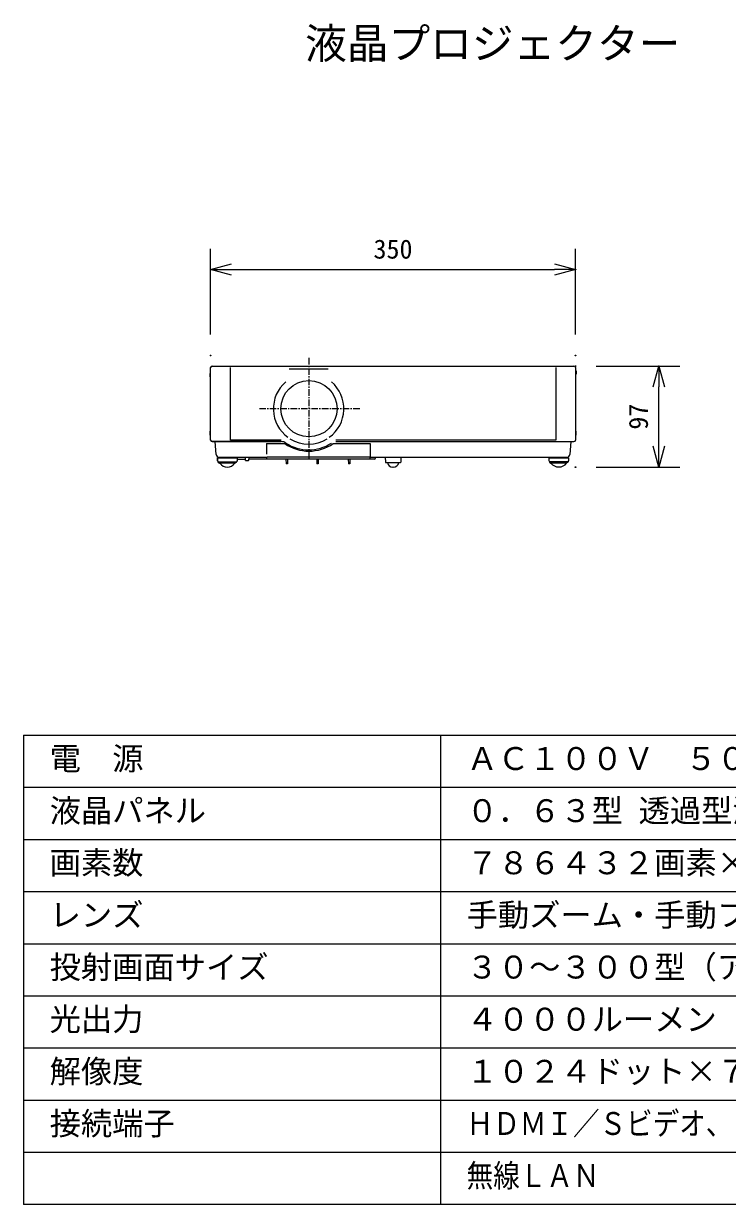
# Model space of a CAD drawing. Units: millimetres, scale not verified. Extents: x -63 to 62, y -57 to 57.
# Drawn here: x -62.5 to 5, y -56.6 to 56.7 of the extents above; entities that cross this region are included whole.
import ezdxf
from ezdxf.enums import TextEntityAlignment as Align

# ---------------------------------------------------------------- set-up
doc = ezdxf.new("R2010")
doc.units = ezdxf.units.MM
doc.header["$LTSCALE"] = 0.125
doc.header["$PDMODE"] = 32
doc.header["$PDSIZE"] = 0.0625
doc.linetypes.add('USER2', pattern=[8, 5, -1, 1, -1])
for name, color, linetype, lineweight in [('0-0_0', 7, 'Continuous', 9), ('0-1_WAKU', 1, 'Continuous', 18), ('0-3_GAIKEI', 1, 'Continuous', 18), ('0-6_SUNPO', 7, 'Continuous', 9), ('0-7_KIJUN', 7, 'USER2', 9)]:
    doc.layers.add(name, color=color, linetype=linetype, lineweight=lineweight)
doc.layers.add('0-2_MOJI1', color=7, linetype='Continuous')
doc.layers.add('0-5_DEFPOINTS', color=7, linetype='Continuous')
doc.styles.add('ＭＳ ゴシック', font='')
doc.styles.get('ＭＳ ゴシック').set_extended_font_data('MS Gothic')

# ---------------------------------------------------------------- blocks, each defined once
blk = doc.blocks.new('_OPEN30')
at = {"layer": '0-0_0'}
blk.add_line((0, 0), (-1, 0), dxfattribs=at)
blk.add_lwpolyline([(-1, 0.26795), (0, 0), (-1, -0.26795)], dxfattribs=at)
blk = doc.blocks.new('D6')
at = {"layer": '0-5_DEFPOINTS'}
for p in [(-13.1641, 33.6926), (-48.1641, 25.4616), (-13.1641, 25.4616)]:
    blk.add_point(p, dxfattribs=at)
at = {"layer": '0-6_SUNPO'}
for p, q in [((-48.1641, 27.4616), (-48.1641, 35.6926)), ((-13.1641, 27.4616), (-13.1641, 35.6926)), ((-46.1641, 33.6926), (-15.1641, 33.6926))]:
    blk.add_line(p, q, dxfattribs=at)
at = {"layer": '0-6_SUNPO', "xscale": 2, "yscale": 2, "rotation": 180}
blk.add_blockref('_OPEN30', (-48.1641, 33.6926), dxfattribs=at)
at = {"layer": '0-6_SUNPO', "xscale": 2, "yscale": 2}
blk.add_blockref('_OPEN30', (-13.1641, 33.6926), dxfattribs=at)
at = {"layer": '0-6_SUNPO', "style": 'ＭＳ ゴシック'}
blk.add_text('350', height=1.833, dxfattribs=at).set_placement((-32.5391, 34.1926), align=Align.BOTTOM_LEFT)
blk = doc.blocks.new('D5')
at = {"layer": '0-5_DEFPOINTS'}
for p in [(-13.1641, 24.4395), (-5.1641, 24.4395), (-13.1641, 14.7396)]:
    blk.add_point(p, dxfattribs=at)
at = {"layer": '0-6_SUNPO'}
for p, q in [((-11.1641, 24.4395), (-3.1641, 24.4395)), ((-5.1641, 16.7396), (-5.1641, 22.4395)), ((-11.1641, 14.7396), (-3.1641, 14.7396))]:
    blk.add_line(p, q, dxfattribs=at)
at = {"layer": '0-6_SUNPO', "xscale": 2, "yscale": 2}
for p, rotation in [((-5.1641, 24.4395), 90), ((-5.1641, 14.7396), 270)]:
    blk.add_blockref('_OPEN30', p, dxfattribs=dict(at, rotation=rotation))
at = {"layer": '0-6_SUNPO', "style": 'ＭＳ ゴシック'}
blk.add_text('97', height=1.833, rotation=90, dxfattribs=at).set_placement((-5.6641, 18.3396), align=Align.BOTTOM_LEFT)

msp = doc.modelspace()

# ---------------------------------------------------------------- linework, layer by layer
at = {"layer": '0-1_WAKU', "color": 4}
for p, q in [((-62.5247, -11.5535), (-62.5247, -56.5535)), ((-62.5247, -11.5535), (62.4753, -11.5535)), ((-22.5247, -11.5535), (-22.5247, -56.5535)), ((62.4753, -56.5535), (-62.5247, -56.5535))]:
    msp.add_line(p, q, dxfattribs=at)
at = {"layer": '0-1_WAKU'}
for p, q in [((-62.5247, -16.5535), (62.4753, -16.5535)), ((-62.5247, -21.5535), (62.4753, -21.5535)), ((-62.5247, -26.5535), (62.4753, -26.5535)), ((-62.5247, -31.5535), (62.4753, -31.5535)), ((-62.5247, -36.5535), (62.4753, -36.5535)), ((-62.5247, -41.5535), (62.4753, -41.5535)), ((-62.5247, -46.5535), (62.4753, -46.5535)), ((-62.5247, -51.5535), (62.4753, -51.5535))]:
    msp.add_line(p, q, dxfattribs=at)
at = {"layer": '0-3_GAIKEI', "color": 7}
for p, q in [((-44.4332, 23.8492), (-9.7332, 23.8492)), ((-44.5832, 16.7492), (-44.5832, 23.6992)), ((-44.5832, 16.7492), (-44.5832, 23.6992)), ((-33.3057, 23.5597), (-37.0607, 23.5597)), ((-9.5832, 23.6992), (-9.5832, 16.7492)), ((-44.4332, 16.5992), (-37.8063, 16.5992)), ((-37.8063, 16.5992), (-44.4332, 16.5992)), ((-44.0518, 15.3792), (-44.1332, 16.5992)), ((-32.56, 16.5992), (-9.7332, 16.5992)), ((-32.56, 16.5992), (-9.7332, 16.5992)), ((-32.5296, 16.5998), (-9.73, 16.5992)), ((-10.0332, 16.5992), (-10.1145, 15.3792)), ((-43.9132, 15.0192), (-43.9132, 14.7512)), ((-43.9125, 15.0192), (-43.9103, 15.0307)), ((-43.9125, 14.7512), (-43.9125, 15.0192)), ((-43.9085, 14.7362), (-43.9125, 14.7512)), ((-43.9103, 15.0307), (-43.9038, 15.0404)), ((-43.8976, 14.7252), (-43.9085, 14.7362)), ((-43.9038, 15.0404), (-43.894, 15.0469)), ((-43.8826, 14.7212), (-43.8976, 14.7252)), ((-43.894, 15.0469), (-43.8826, 15.0492)), ((-43.8825, 15.0492), (-42.0838, 15.0492)), ((-43.8057, 15.0492), (-43.8057, 15.1042)), ((-43.7525, 15.0992), (-39.2661, 15.0992)), ((-43.5332, 15.0492), (-43.5332, 15.0992)), ((-42.4332, 15.0492), (-42.4332, 15.0992)), ((-42.2832, 15.0992), (-42.2832, 15.0492)), ((-42.0724, 15.0469), (-42.0838, 15.0492)), ((-42.0688, 14.7252), (-42.0838, 14.7212)), ((-42.0626, 15.0404), (-42.0724, 15.0469)), ((-42.0578, 14.7362), (-42.0688, 14.7252)), ((-42.0561, 15.0307), (-42.0626, 15.0404)), ((-42.0538, 14.7512), (-42.0578, 14.7362)), ((-42.0538, 15.0192), (-42.0561, 15.0307)), ((-42.0538, 15.0192), (-42.0538, 14.7512)), ((-42.0532, 15.0192), (-42.0532, 14.7512)), ((-39.1528, 15.1298), (-29.3528, 15.1298)), ((-29.3002, 15.0992), (-10.4138, 15.0992)), ((-12.1125, 15.0192), (-12.1103, 15.0307)), ((-12.1125, 14.7512), (-12.1125, 15.0192)), ((-12.1085, 14.7362), (-12.1125, 14.7512)), ((-12.1103, 15.0307), (-12.1038, 15.0404)), ((-12.0976, 14.7252), (-12.1085, 14.7362)), ((-12.1038, 15.0404), (-12.094, 15.0469)), ((-12.0826, 14.7212), (-12.0976, 14.7252)), ((-12.094, 15.0469), (-12.0826, 15.0492)), ((-12.0825, 15.0492), (-10.2838, 15.0492)), ((-11.7332, 15.0492), (-11.7332, 15.0992)), ((-11.6676, 15.0469), (-11.6615, 15.0492)), ((-10.6987, 15.0469), (-10.7048, 15.0492)), ((-10.6332, 15.0492), (-10.6332, 15.0992)), ((-10.2724, 15.0469), (-10.2838, 15.0492)), ((-10.2626, 15.0404), (-10.2724, 15.0469)), ((-10.2561, 15.0307), (-10.2626, 15.0404)), ((-10.2538, 15.0192), (-10.2561, 15.0307)), ((-10.2538, 15.0192), (-10.2538, 14.7512)), ((-10.2532, 15.0192), (-10.2532, 14.7512)), ((-43.8832, 14.7212), (-43.8832, 14.6744)), ((-43.8625, 14.6339), (-43.7332, 14.5501)), ((-42.1039, 14.6339), (-42.2332, 14.5501)), ((-42.0832, 14.7212), (-42.0832, 14.6744)), ((-12.0832, 14.7212), (-12.0832, 14.6744)), ((-12.0625, 14.6339), (-11.9332, 14.5501)), ((-10.3039, 14.6339), (-10.4332, 14.5501)), ((-10.2832, 14.7212), (-10.2832, 14.6744))]:
    msp.add_line(p, q, dxfattribs=at)
at = {"layer": '0-3_GAIKEI'}
for p, q in [((-44.6132, 23.1322), (-44.5832, 23.1322)), ((-44.6132, 22.817), (-44.6132, 23.1322)), ((-44.6132, 23.102), (-44.5832, 23.102)), ((-44.5832, 23.0395), (-44.6132, 23.0395)), ((-44.6132, 23.0386), (-44.5832, 23.0386)), ((-44.6132, 23.0084), (-44.5832, 23.0084)), ((-44.6132, 22.9384), (-44.5832, 22.9384)), ((-44.6132, 22.9086), (-44.5832, 22.9086)), ((-44.6132, 22.8469), (-44.5832, 22.8469)), ((-44.6132, 22.817), (-44.5832, 22.817)), ((-42.6872, 16.7457), (-42.6872, 23.7026)), ((-11.4792, 23.7026), (-11.4792, 16.7457)), ((-9.5332, 23.3851), (-9.5832, 23.3851)), ((-9.5332, 23.07), (-9.5832, 23.07)), ((-9.5332, 23.3851), (-9.5332, 23.07)), ((-44.6132, 17.6167), (-44.5832, 17.6167)), ((-44.6132, 17.2292), (-44.6132, 17.6167)), ((-44.6132, 17.2292), (-44.6132, 17.6167)), ((-44.6132, 17.2292), (-44.6132, 17.6167)), ((-44.6132, 17.2292), (-44.5832, 17.2292)), ((-44.6132, 17.2292), (-44.5832, 17.2292)), ((-44.6132, 17.2292), (-44.5832, 17.2292)), ((-9.5532, 17.6167), (-9.5832, 17.6167)), ((-9.5532, 17.2292), (-9.5832, 17.2292)), ((-9.5532, 17.2292), (-9.5832, 17.2292)), ((-9.5532, 17.2292), (-9.5832, 17.2292)), ((-9.5532, 17.6167), (-9.5532, 17.2292)), ((-9.5532, 17.6167), (-9.5532, 17.2292)), ((-9.5532, 17.6167), (-9.5532, 17.2292)), ((-38.2653, 16.7457), (-42.6872, 16.7457)), ((-37.8117, 16.7457), (-42.6872, 16.7457)), ((-39.226, 16.4098), (-39.2349, 15.3902)), ((-39.226, 16.4098), (-37.4735, 16.4098)), ((-39.226, 16.4098), (-37.4735, 16.4098)), ((-32.8321, 16.4098), (-29.281, 16.4098)), ((-11.4792, 16.7457), (-32.5628, 16.7457)), ((-11.4792, 16.7457), (-32.1011, 16.7457)), ((-29.281, 16.4098), (-29.2695, 15.0992)), ((-41.2262, 14.8992), (-42.0532, 14.8992)), ((-41.2226, 14.7952), (-41.2332, 15.0992)), ((-40.9738, 14.7663), (-41.1926, 14.7663)), ((-40.9332, 15.0992), (-40.9438, 14.7952)), ((-28.86, 14.9298), (-40.9098, 14.9298)), ((-39.2372, 15.1298), (-39.2381, 15.0263)), ((-37.3546, 14.9298), (-37.3468, 14.4798)), ((-37.2109, 14.9298), (-37.2188, 14.4798)), ((-34.4046, 14.9298), (-34.3968, 14.4798)), ((-34.2609, 14.9298), (-34.2688, 14.4798)), ((-31.3746, 14.9298), (-31.3668, 14.4798)), ((-31.2309, 14.9298), (-31.2388, 14.4798)), ((-29.2689, 15.0263), (-29.2698, 15.1298)), ((-28.7603, 15.0228), (-28.7528, 15.1298)), ((-27.8432, 15.0992), (-27.8195, 14.6466)), ((-26.3247, 15.0692), (-26.3469, 14.6466)), ((-43.8832, 14.6744), (-42.0832, 14.6744)), ((-42.2332, 14.5501), (-43.7332, 14.5501)), ((-37.2188, 14.4798), (-37.3468, 14.4798)), ((-34.2688, 14.4798), (-34.3968, 14.4798)), ((-31.2388, 14.4798), (-31.3668, 14.4798)), ((-27.7695, 14.5992), (-26.3968, 14.5992)), ((-27.0732, 14.1492), (-27.0932, 14.1492)), ((-10.2832, 14.6744), (-12.0832, 14.6744)), ((-10.4332, 14.5501), (-11.9332, 14.5501))]:
    msp.add_line(p, q, dxfattribs=at)
msp.add_circle((-35.1528, 19.7598), 2.7, dxfattribs=at)
at = {"layer": '0-3_GAIKEI', "color": 7}
for centre, radius, start, end in [((-44.4332, 23.6992), 0.15, 90.00006, 180), ((-9.7332, 23.6992), 0.15, 0, 90), ((-44.4332, 16.7492), 0.15, 180, 270), ((-44.4332, 16.7492), 0.15, 180, 270), ((-37.8063, 15.7992), 0.8, 56.47908, 90), ((-35.1832, 19.7592), 3.95, 236.47908, 303.52092), ((-9.7332, 16.7492), 0.15, 270.00006, 0), ((-9.7332, 16.7492), 0.15, 270.00006, 0), ((-43.7525, 15.3992), 0.3, 183.81407, 270), ((-43.8832, 15.0192), 0.03, 90, 180), ((-43.8832, 14.7512), 0.03, 180, 270), ((-42.0832, 15.0192), 0.03, 0, 90), ((-10.4138, 15.3992), 0.3, 270, 356.18592), ((-10.2832, 14.7512), 0.03, 270, 0), ((-43.8332, 14.6744), 0.05, 180, 234.1117), ((-43.6532, 14.5573), 0.05, 188.29021, 213.75401), ((-42.9832, 15.005), 0.8558, 213.75401, 326.24599), ((-42.3132, 14.5573), 0.05, 326.24599, 351.70979), ((-42.1332, 14.6744), 0.05, 305.8883, 0), ((-12.0332, 14.6744), 0.05, 180, 234.1117), ((-11.1832, 15.0976), 0.9285, 216.12593, 323.87407), ((-10.3332, 14.6744), 0.05, 305.8883, 0)]:
    msp.add_arc(centre, radius, start, end, dxfattribs=at)
at = {"layer": '0-3_GAIKEI'}
for centre, radius, start, end in [((-35.1832, 19.7592), 3.3801, 130.52881, 234.09038), ((-35.1832, 19.7592), 3.3801, 305.90962, 49.5391), ((-35.1528, 19.7898), 4.1, 235.52672, 304.47328), ((-35.1832, 19.7592), 3.3986, 238.25783, 301.74217), ((-41.1926, 14.7963), 0.03, 182, 269.99999), ((-40.9738, 14.7963), 0.03, 270.00001, 358), ((-28.86, 15.0298), 0.1, 270.00043, 356.00003), ((-27.7695, 14.6492), 0.05, 183, 270), ((-27.0832, 14.7092), 0.5601, 191.43571, 268.97697), ((-27.0832, 14.7092), 0.5601, 271.02303, 348.56429), ((-26.3968, 14.6492), 0.05, 270, 357)]:
    msp.add_arc(centre, radius, start, end, dxfattribs=at)
at = {"layer": '0-7_KIJUN'}
for p, q in [((-35.1528, 24.6289), (-35.1528, 14.8906)), ((-30.2836, 19.7598), (-40.0219, 19.7598))]:
    msp.add_line(p, q, dxfattribs=at)

# ---------------------------------------------------------------- block references
at = {"layer": '0-6_SUNPO'}
for name in ['D6', 'D5']:
    msp.add_blockref(name, (3.5809, -0.5904), dxfattribs=at)

# ---------------------------------------------------------------- texts
at = {"layer": '0-2_MOJI1', "style": 'ＭＳ ゴシック'}
for s, height, p in [('液晶プロジェクター', 2.933, (-35.5247, 52.4465)), ('電\u3000源', 2.199, (-60.0247, -15.5535)), ('ＡＣ１００Ｖ\u3000５０／６０Ｈｚ', 2.199, (-20.0247, -15.5535)), ('液晶パネル', 2.199, (-60.0247, -20.5535)), ('０．６３型 透過型液晶パネル ３原色方式', 2.199, (-20.0247, -20.5535)), ('画素数', 2.199, (-60.0247, -25.5535)), ('７８６４３２画素×３枚', 2.199, (-20.0247, -25.5535)), ('レンズ', 2.199, (-60.0247, -30.5535)), ('手動ズーム・手動フォーカスレンズ', 2.199, (-20.0247, -30.5535)), ('投射画面サイズ', 2.199, (-60.0247, -35.5535)), ('３０～３００型（アスペクト比４：３）', 2.199, (-20.0247, -35.5535)), ('光出力', 2.199, (-60.0247, -40.5535)), ('４０００ルーメン', 2.199, (-20.0247, -40.5535)), ('解像度', 2.199, (-60.0247, -45.5535)), ('１０２４ドット×７６８ドット', 2.199, (-20.0247, -45.5535)), ('接続端子', 2.199, (-60.0247, -50.5535))]:
    msp.add_text(s, height=height, dxfattribs=at).set_placement(p, align=Align.BOTTOM_LEFT)
at = {"layer": '0-2_MOJI1', "style": 'ＭＳ ゴシック', "width": 0.85}
for s, p in [('ＨＤＭＩ／Ｓビデオ、ＲＧＢ、シリアル／ＬＡＮ、ＵＳＢ', (-20.0247, -50.5535)), ('無線ＬＡＮ', (-20.0247, -55.5535))]:
    msp.add_text(s, height=2.199, dxfattribs=at).set_placement(p, align=Align.BOTTOM_LEFT)

doc.saveas('drawing.dxf')
